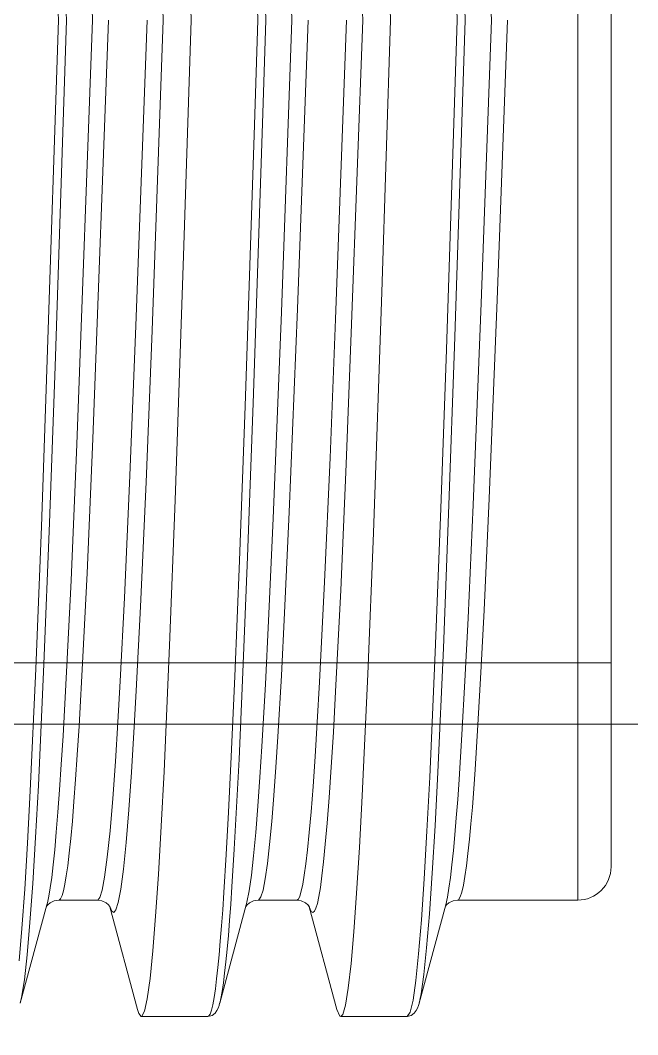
# Model space of a CAD drawing. Header units: metres. Extents: x 1628 to 1845, y 824 to 931.
# Drawn here: x 1706.75328 to 1706.77642, y 879.53015 to 879.5682 of the extents above; entities that cross this region are included whole.
import ezdxf

# ---------------------------------------------------------------- set-up
doc = ezdxf.new("R2010")
doc.units = ezdxf.units.M
doc.header["$LTSCALE"] = 0.15
doc.layers.add('hidrosanitário', color=26, linetype='Continuous', lineweight=0)

msp = doc.modelspace()

# ---------------------------------------------------------------- linework, layer by layer
at = {"layer": 'hidrosanitário', "linetype": 'Continuous'}
for p, q in [((1706.774171071371, 879.5681952414951), (1706.774171071371, 879.601195241503)), ((1706.77541635439, 879.5681952414951), (1706.77541635439, 879.599949958434)), ((1706.775416354383, 879.5945952414946), (1706.775416354383, 879.5681952414951)), ((1706.77541635439, 879.5862131214948), (1706.77541635439, 879.5681952414951)), ((1706.755990787998, 879.5681952414951), (1706.755402190809, 879.5840896965836)), ((1706.754281736439, 879.5812892378916), (1706.754707569793, 879.5681952414951)), ((1706.754583388923, 879.5811858068599), (1706.755008448652, 879.5681952414951)), ((1706.769250463582, 879.5805410046827), (1706.76965095778, 879.5681952414951)), ((1706.769552059268, 879.5804437387973), (1706.769951841753, 879.5681952414951)), ((1706.758217028227, 879.5798344961262), (1706.758639496489, 879.5681952414951)), ((1706.765698050707, 879.5795880874797), (1706.766111193993, 879.5681952414951)), ((1706.76346248608, 879.5681952414951), (1706.76306591375, 879.579148673636)), ((1706.770934183383, 879.5681952414951), (1706.770550469594, 879.5788061806887)), ((1706.76715538009, 879.5681952414951), (1706.766826613568, 879.5783923138091)), ((1706.759683658368, 879.5681952414951), (1706.759399745641, 879.5770304870501)), ((1706.762054388165, 879.5721113838653), (1706.762179284886, 879.5681952414951)), ((1706.762355944593, 879.5720661201761), (1706.762480163326, 879.5681952414951)), ((1706.754281736439, 879.5551012450989), (1706.754707569793, 879.5681952414951)), ((1706.754583388923, 879.5552046761308), (1706.755008448652, 879.5681952414951)), ((1706.755990787998, 879.5681952414951), (1706.755402190809, 879.552300786407)), ((1706.756592615081, 879.5681952414901), (1706.756003260111, 879.5525015710119)), ((1706.75761595691, 879.5567361893517), (1706.758037668652, 879.5681952414901)), ((1706.758217028227, 879.5565559868643), (1706.758639496489, 879.5681952414951)), ((1706.759683658368, 879.5681952414951), (1706.759399745641, 879.5593599959401)), ((1706.762054388165, 879.5642790991254), (1706.762179284886, 879.5681952414951)), ((1706.762355944593, 879.5643243628141), (1706.762480163326, 879.5681952414951)), ((1706.76346248608, 879.5681952414951), (1706.76306591375, 879.5572418093547)), ((1706.764064313197, 879.5681952414901), (1706.763666985108, 879.5573731126732)), ((1706.765096992409, 879.556979535162), (1706.765509366768, 879.5681952414901)), ((1706.765698050707, 879.556802395511), (1706.766111193993, 879.5681952414951)), ((1706.76715538009, 879.5681952414951), (1706.766826613568, 879.5579981691814)), ((1706.769250463582, 879.5558494783076), (1706.76965095778, 879.5681952414951)), ((1706.769552059268, 879.555946744193), (1706.769951841753, 879.5681952414951)), ((1706.770934183383, 879.5681952414951), (1706.770550469594, 879.557584302302)), ((1706.771536011312, 879.5681952414901), (1706.771151549553, 879.5577110430676)), ((1706.774171071371, 879.5681952414951), (1706.774171071371, 879.5351952414875)), ((1706.77541635439, 879.5501773614957), (1706.77541635439, 879.5681952414951)), ((1706.77541635439, 879.5681952414951), (1706.77541635439, 879.5364405245567)), ((1706.775416354383, 879.5417952414958), (1706.775416354383, 879.5681952414951)), ((1706.761706377238, 879.5537272941664), (1706.762054388165, 879.5642790991254)), ((1706.762007716419, 879.5538299492335), (1706.762355944593, 879.5643243628141)), ((1706.759399745641, 879.5593599959401), (1706.75908593432, 879.5501976513996)), ((1706.766826613568, 879.5579981691814), (1706.766512802247, 879.548976557019)), ((1706.771151549553, 879.5577110430676), (1706.770852546955, 879.5502557109918)), ((1706.763666985108, 879.5573731126732), (1706.76335891755, 879.5497479667675)), ((1706.770550469594, 879.557584302302), (1706.77025146823, 879.5500224616193)), ((1706.76306591375, 879.5572418093547), (1706.762757846665, 879.549507578134)), ((1706.764890618974, 879.5517889085617), (1706.765096992409, 879.556979535162)), ((1706.757391114509, 879.5511239276842), (1706.75761595691, 879.5567361893517)), ((1706.757992186014, 879.5508669877398), (1706.758217028227, 879.5565559868643)), ((1706.765491679631, 879.5515407277993), (1706.765698050707, 879.556802395511)), ((1706.769041774956, 879.5498830096047), (1706.769250463582, 879.5558494783076)), ((1706.769343370911, 879.5500155487606), (1706.769552059268, 879.555946744193)), ((1706.754073614456, 879.5492089060564), (1706.754281736439, 879.5551012450989)), ((1706.754375297289, 879.5493477139065), (1706.754583388923, 879.5552046761308)), ((1706.76179886296, 879.5480688833458), (1706.762007716419, 879.5538299492335)), ((1706.761497652591, 879.5479350032916), (1706.761706377238, 879.5537272941664)), ((1706.756003260111, 879.5525015710119), (1706.755784625916, 879.5474588434653)), ((1706.755402190809, 879.552300786407), (1706.755183557324, 879.5471853704724)), ((1706.764686244172, 879.5471338374645), (1706.764890618974, 879.5517889085617)), ((1706.765287306042, 879.5468226813949), (1706.765491679631, 879.5515407277993)), ((1706.757186106516, 879.5465323380162), (1706.757391114509, 879.5511239276842)), ((1706.757787178006, 879.5462133490911), (1706.757992186014, 879.5508669877398)), ((1706.75908593432, 879.5501976513996), (1706.758876726773, 879.544745639689)), ((1706.770852546955, 879.5502557109918), (1706.770662061064, 879.5460675257644)), ((1706.76335891755, 879.5497479667675), (1706.763185375461, 879.5459650402712)), ((1706.768833039234, 879.5444779264261), (1706.769041774956, 879.5498830096047)), ((1706.769134635929, 879.5446416772742), (1706.769343370911, 879.5500155487606)), ((1706.77025146823, 879.5500224616193), (1706.770060983387, 879.5457736670459)), ((1706.754166302981, 879.5440450560694), (1706.754375297289, 879.5493477139065)), ((1706.762757846665, 879.549507578134), (1706.762584305346, 879.5456698374177)), ((1706.753864624278, 879.5438759384086), (1706.754073614456, 879.5492089060564)), ((1706.766512802247, 879.548976557019), (1706.7663035947, 879.543666188726)), ((1706.761324169838, 879.5435874050371), (1706.761497652591, 879.5479350032916)), ((1706.761625274014, 879.5437447365429), (1706.76179886296, 879.5480688833458)), ((1706.755784625916, 879.5474588434653), (1706.755630577454, 879.5443163571489)), ((1706.755183557324, 879.5471853704724), (1706.755029508541, 879.5439970697302)), ((1706.764497100095, 879.543375853143), (1706.764686244172, 879.5471338374645)), ((1706.765098164084, 879.5430145494096), (1706.765287306042, 879.5468226813949)), ((1706.757027124782, 879.543407387583), (1706.757186106516, 879.5465323380162)), ((1706.757628196282, 879.5430467079992), (1706.757787178006, 879.5462133490911)), ((1706.763185375461, 879.5459650402712), (1706.763065270439, 879.5436192348451)), ((1706.770662061064, 879.5460675257644), (1706.77054336031, 879.543737964361)), ((1706.762584305346, 879.5456698374177), (1706.762464200759, 879.543289704175)), ((1706.770060983387, 879.5457736670459), (1706.76994228328, 879.5434100474021)), ((1706.758876726773, 879.544745639689), (1706.758667519226, 879.5400175483961)), ((1706.768624314199, 879.5398019562653), (1706.768833039234, 879.5444779264261)), ((1706.76892591165, 879.5399918794573), (1706.769134635929, 879.5446416772742)), ((1706.718416354371, 879.5440952414959), (1706.775416354383, 879.5440952414959)), ((1706.753957612385, 879.5394924279648), (1706.754166302981, 879.5440450560694)), ((1706.755029508541, 879.5439970697302), (1706.754884338845, 879.5413628118778)), ((1706.755630577454, 879.5443163571489), (1706.75548540784, 879.5417203879032)), ((1706.753655933134, 879.5392981372901), (1706.753864624278, 879.5438759384086)), ((1706.761176898875, 879.5403036250985), (1706.761324169838, 879.5435874050371)), ((1706.761477938076, 879.5404792770722), (1706.761625274014, 879.5437447365429)), ((1706.763065270439, 879.5436192348451), (1706.762932392741, 879.5413167306818)), ((1706.7663035947, 879.543666188726), (1706.766094387153, 879.5391130649388)), ((1706.77054336031, 879.543737964361), (1706.770431541241, 879.5417658022355)), ((1706.756939227677, 879.5418663298145), (1706.757027124782, 879.543407387583)), ((1706.762464200759, 879.543289704175), (1706.762331324241, 879.5409531490408)), ((1706.764411514459, 879.5418761809441), (1706.764497100095, 879.543375853143)), ((1706.76994228328, 879.5434100474021), (1706.769830464794, 879.5414087792145)), ((1706.757540298397, 879.5414853189374), (1706.757628196282, 879.5430467079992)), ((1706.765012578992, 879.5414951111819), (1706.765098164084, 879.5430145494096)), ((1706.720716354372, 879.5417952414958), (1706.776416354383, 879.5417952414958)), ((1706.75548540784, 879.5417203879032), (1706.755418218687, 879.5406501604765)), ((1706.756846055053, 879.5403899356533), (1706.756939227677, 879.5418663298145)), ((1706.764330639348, 879.5405841544003), (1706.764411514459, 879.5418761809441)), ((1706.770431541241, 879.5417658022355), (1706.77032478049, 879.5401005417906)), ((1706.754884338845, 879.5413628118778), (1706.754817149851, 879.5402766320079)), ((1706.757447125077, 879.5399896426096), (1706.757540298397, 879.5414853189374)), ((1706.762932392741, 879.5413167306818), (1706.762858813858, 879.5401843056553)), ((1706.76493170431, 879.5401862156913), (1706.765012578992, 879.5414951111819)), ((1706.769830464794, 879.5414087792145), (1706.769723704486, 879.5397186658271)), ((1706.762331324241, 879.5409531490408), (1706.76225774551, 879.5398037906028)), ((1706.755418218687, 879.5406501604765), (1706.755354428956, 879.5397153836094)), ((1706.76425288804, 879.53946232751), (1706.764330639348, 879.5405841544003)), ((1706.754817149851, 879.5402766320079), (1706.754753360256, 879.5393278106131)), ((1706.756746760812, 879.5390045307639), (1706.756846055053, 879.5403899356533)), ((1706.761086611785, 879.5384987558435), (1706.761176898875, 879.5403036250985)), ((1706.761387631326, 879.5386848902775), (1706.761477938076, 879.5404792770722)), ((1706.762858813858, 879.5401843056553), (1706.762781850558, 879.5391145737987)), ((1706.764853953598, 879.5390499027989), (1706.76493170431, 879.5401862156913)), ((1706.757347830835, 879.5385863848136), (1706.757447125077, 879.5399896426096)), ((1706.758667519226, 879.5400175483961), (1706.758562915452, 879.5379715877356)), ((1706.76225774551, 879.5398037906028), (1706.762180782275, 879.5387179048647)), ((1706.768519940925, 879.5377829865478), (1706.768624314199, 879.5398019562653)), ((1706.768821538667, 879.5379838477965), (1706.76892591165, 879.5399918794573)), ((1706.77032478049, 879.5401005417906), (1706.770272433323, 879.539365945869)), ((1706.753853276241, 879.5375392006434), (1706.753957612385, 879.5394924279648)), ((1706.755354428956, 879.5397153836094), (1706.755292787527, 879.5388899012354)), ((1706.764179179477, 879.5385121391231), (1706.76425288804, 879.53946232751)), ((1706.769723704486, 879.5397186658271), (1706.769671357479, 879.5389729948846)), ((1706.753551596405, 879.5373345136032), (1706.753655933134, 879.5392981372901)), ((1706.754753360256, 879.5393278106131), (1706.754691718929, 879.5384898149447)), ((1706.75664486917, 879.5377944189153), (1706.756746760812, 879.5390045307639)), ((1706.762781850558, 879.5391145737987), (1706.762702677998, 879.5381412392998)), ((1706.764780245627, 879.5380876062569), (1706.764853953598, 879.5390499027989)), ((1706.766094387153, 879.5391130649388), (1706.765989783379, 879.5371654324232)), ((1706.770272433323, 879.539365945869), (1706.770220090976, 879.538687266025)), ((1706.755292787527, 879.5388899012354), (1706.75523185329, 879.5381512576188)), ((1706.761299741894, 879.5371017926835), (1706.761387631326, 879.5386848902775)), ((1706.762180782275, 879.5387179048647), (1706.762101609944, 879.5377296874398)), ((1706.769671357479, 879.5389729948846), (1706.769619015239, 879.5382840013416)), ((1706.770220090976, 879.538687266025), (1706.770167200972, 879.5380595503651)), ((1706.754691718929, 879.5384898149447), (1706.754630784684, 879.5377398575002)), ((1706.75724593987, 879.5373609817042), (1706.757347830835, 879.5385863848136)), ((1706.760998727646, 879.5369061770635), (1706.761086611785, 879.5384987558435)), ((1706.764110186385, 879.5377259731973), (1706.764179179477, 879.5385121391231)), ((1706.769619015239, 879.5382840013416), (1706.769566125323, 879.5376466570734)), ((1706.75523185329, 879.5381512576188), (1706.75517234383, 879.5375059960519)), ((1706.758562915452, 879.5379715877356), (1706.758458311678, 879.536159339992)), ((1706.762702677998, 879.5381412392998), (1706.762621897522, 879.5372854205028)), ((1706.764711253035, 879.5372915822549), (1706.764780245627, 879.5380876062569)), ((1706.768717179888, 879.5362086293638), (1706.768821538667, 879.5379838477965)), ((1706.770167200972, 879.5380595503651), (1706.770112919293, 879.5374773058587)), ((1706.753748936402, 879.5358217616944), (1706.753853276241, 879.5375392006434)), ((1706.754630784684, 879.5377398575002), (1706.754571275202, 879.537084588659)), ((1706.75517234383, 879.5375059960519), (1706.755114492372, 879.5369523578603)), ((1706.756542683867, 879.5368048495087), (1706.75664486917, 879.5377944189153)), ((1706.762101609944, 879.5377296874398), (1706.762020829723, 879.5368605621715)), ((1706.764045060691, 879.53707790946), (1706.764110186385, 879.5377259731973)), ((1706.768415581789, 879.5359983788129), (1706.768519940925, 879.5377829865478)), ((1706.769566125323, 879.5376466570734), (1706.769511843743, 879.5370553796719)), ((1706.770112919293, 879.5374773058587), (1706.770057643243, 879.5369501662923)), ((1706.753447256009, 879.5356082566171), (1706.753551596405, 879.5373345136032)), ((1706.757143756534, 879.5363592727593), (1706.75724593987, 879.5373609817042)), ((1706.761211882848, 879.5356889252865), (1706.761299741894, 879.5371017926835)), ((1706.762621897522, 879.5372854205028), (1706.762540213469, 879.5365650248174)), ((1706.764646127782, 879.5366355521909), (1706.764711253035, 879.5372915822549)), ((1706.765989783379, 879.5371654324232), (1706.765885179605, 879.5354577466481)), ((1706.754571275202, 879.537084588659), (1706.754513423791, 879.5365222334052)), ((1706.755114492372, 879.5369523578603), (1706.755058310886, 879.5364854491651)), ((1706.756443020243, 879.5360627955503), (1706.756542683867, 879.5368048495087)), ((1706.760910864602, 879.5354847377147), (1706.760998727646, 879.5369061770635)), ((1706.762020829723, 879.5368605621715), (1706.761939145953, 879.5361287023435)), ((1706.763983468142, 879.5365508273916), (1706.764045060691, 879.53707790946)), ((1706.769511843743, 879.5370553796719), (1706.769456567796, 879.5365199449219)), ((1706.770057643243, 879.5369501662923), (1706.770001424404, 879.5364832777212)), ((1706.754513423791, 879.5365222334052), (1706.754457242386, 879.536047833153)), ((1706.755058310886, 879.5364854491651), (1706.755004242065, 879.536102910983)), ((1706.757044094895, 879.53560854467), (1706.757143756534, 879.5363592727593)), ((1706.762540213469, 879.5365650248174), (1706.762458492001, 879.535993587744)), ((1706.763924539999, 879.5361259759519), (1706.763983468142, 879.5365508273916)), ((1706.764584535623, 879.5361021544076), (1706.764646127782, 879.5366355521909)), ((1706.769456567796, 879.5365199449219), (1706.769400349078, 879.5360455730159)), ((1706.770001424404, 879.5364832777212), (1706.769944455927, 879.5360824556429)), ((1706.754457242386, 879.536047833153), (1706.754403173683, 879.5356590069958)), ((1706.755004242065, 879.536102910983), (1706.754951226962, 879.535792231785)), ((1706.756349681567, 879.5355723094243), (1706.756443020243, 879.5360627955503)), ((1706.758458311678, 879.536159339992), (1706.758353707905, 879.5345948188818)), ((1706.761939145953, 879.5361287023435), (1706.761857424637, 879.5355478540226)), ((1706.762458492001, 879.535993587744), (1706.762376988863, 879.535575086696)), ((1706.763867484449, 879.5357896377303), (1706.763924539999, 879.5361259759519)), ((1706.764525607819, 879.535672385385), (1706.764584535623, 879.5361021544076)), ((1706.768311225073, 879.5344616126259), (1706.768415581789, 879.5359983788129)), ((1706.768612823549, 879.5346796322132), (1706.768717179888, 879.5362086293638)), ((1706.769400349078, 879.5360455730159), (1706.769343380707, 879.5356381653347)), ((1706.769944455927, 879.5360824556429), (1706.769887335687, 879.5357545472388)), ((1706.753342914878, 879.5341327116627), (1706.753447256009, 879.5356082566171)), ((1706.753644595835, 879.5343533899303), (1706.753748936402, 879.5358217616944)), ((1706.754403173683, 879.5356590069958), (1706.754350158719, 879.5353430530321)), ((1706.754951226962, 879.535792231785), (1706.754898436902, 879.5355468534902)), ((1706.756262007792, 879.5352945185422), (1706.756349681567, 879.5355723094243)), ((1706.756950756875, 879.5351128272604), (1706.757044094895, 879.53560854467)), ((1706.761167519431, 879.5350424576992), (1706.761211882848, 879.5356889252865)), ((1706.762376988863, 879.535575086696), (1706.76229823964, 879.5353162093555)), ((1706.76381173646, 879.5355330437363), (1706.763867484449, 879.5357896377303)), ((1706.764468552554, 879.5353323457242), (1706.764525607819, 879.535672385385)), ((1706.769343380707, 879.5356381653347), (1706.769286260529, 879.5353046769668)), ((1706.769887335687, 879.5357545472388), (1706.769828901101, 879.5354965368773)), ((1706.754350158719, 879.5353430530321), (1706.754297368798, 879.535093309023)), ((1706.75472490531, 879.5351952440047), (1706.754554388095, 879.5351696621104)), ((1706.754724690551, 879.5351952414875), (1706.756169744105, 879.5351952414875)), ((1706.754738355274, 879.5351974202098), (1706.754724897326, 879.5351952419863)), ((1706.754792231053, 879.5352484543788), (1706.754738355274, 879.5351974202098)), ((1706.75484562377, 879.5353657405293), (1706.754792231053, 879.5352484543788)), ((1706.754898436902, 879.5355468534902), (1706.75484562377, 879.5353657405293)), ((1706.756167213533, 879.5351953162084), (1706.756169527702, 879.5351952420341)), ((1706.756339759826, 879.5351697669324), (1706.756169509787, 879.5351952647026)), ((1706.756169527702, 879.5351952420341), (1706.75618106104, 879.5351967358614)), ((1706.75618106104, 879.5351967358614), (1706.756262007792, 879.5352945185422)), ((1706.760866497357, 879.5348343429777), (1706.760910864602, 879.5354847377147)), ((1706.761857424637, 879.5355478540226), (1706.761775921218, 879.5351220606011)), ((1706.762196559613, 879.5351952500695), (1706.762026005151, 879.5351696486947)), ((1706.762196574633, 879.5351952418908), (1706.762194895113, 879.5351952675159)), ((1706.762196388662, 879.5351952414875), (1706.76364144224, 879.5351952414875)), ((1706.762225543874, 879.5352051592973), (1706.762196574633, 879.5351952418908)), ((1706.76229823964, 879.5353162093555), (1706.762225543874, 879.5352051592973)), ((1706.7638116545, 879.5351696948791), (1706.763641240534, 879.5351952481343)), ((1706.763641308879, 879.5351952416949), (1706.763647108612, 879.5351956161277)), ((1706.763647108612, 879.5351956161277), (1706.763701676265, 879.53523756639)), ((1706.763701676265, 879.53523756639), (1706.763756460058, 879.5353494813756)), ((1706.763756460058, 879.5353494813756), (1706.76381173646, 879.5355330437363)), ((1706.76441280481, 879.5350731508134), (1706.764468552554, 879.5353323457242)), ((1706.765885179605, 879.5354577466481), (1706.765780575832, 879.5340032127746)), ((1706.769286260529, 879.5353046769668), (1706.769223062226, 879.535024141658)), ((1706.769668322271, 879.5351952491332), (1706.769497811106, 879.5351696724337)), ((1706.769668086795, 879.5351952414875), (1706.774171071371, 879.5351952414875)), ((1706.769669818982, 879.5351952764976), (1706.769668303155, 879.5351952420336)), ((1706.769705199022, 879.535211311044), (1706.769669818982, 879.5351952764976)), ((1706.76976863194, 879.5353131292096), (1706.769705199022, 879.535211311044)), ((1706.769828901101, 879.5354965368773), (1706.76976863194, 879.5353131292096)), ((1706.754279665921, 879.5350241413838), (1706.753282022329, 879.5313300524953)), ((1706.754269644636, 879.5349651931286), (1706.754258809797, 879.5349469749261)), ((1706.754313636058, 879.535020582396), (1706.754269644636, 879.5349651931286)), ((1706.754297368798, 879.535093309023), (1706.754279665921, 879.5350241413838)), ((1706.754398446888, 879.5350939530816), (1706.754313636058, 879.535020582396)), ((1706.754554388095, 879.5351696621104), (1706.754398446888, 879.5350939530816)), ((1706.756495717919, 879.5350941482253), (1706.756339759826, 879.5351697669324)), ((1706.756580673582, 879.5350207153905), (1706.756495717919, 879.5350941482253)), ((1706.756624780933, 879.5349652016513), (1706.756580673582, 879.5350207153905)), ((1706.756641853761, 879.5349364965876), (1706.756624780933, 879.5349652016513)), ((1706.757675138834, 879.5310975986612), (1706.756635627641, 879.5349469647521)), ((1706.756637226761, 879.534949927598), (1706.756643656242, 879.5349328930575)), ((1706.756643656242, 879.5349328930575), (1706.756641853761, 879.5349364965876)), ((1706.756643528569, 879.5349331483022), (1706.756706553689, 879.5347836657355)), ((1706.756782136657, 879.5347349850252), (1706.756863083277, 879.5348326991306)), ((1706.756863083277, 879.5348326991306), (1706.756950756875, 879.5351128272604)), ((1706.761751364149, 879.5350241417999), (1706.760753699577, 879.5313299751664)), ((1706.760821747915, 879.5342253833927), (1706.760866497357, 879.5348343429777)), ((1706.761122774124, 879.5344371611549), (1706.761167519431, 879.5350424576992)), ((1706.76174138522, 879.5349652608546), (1706.761730508049, 879.5349469754291)), ((1706.761785395953, 879.5350206592301), (1706.76174138522, 879.5349652608546)), ((1706.761775921218, 879.5351220606011), (1706.761751364149, 879.5350241417999)), ((1706.761870195549, 879.5350940017566), (1706.761785395953, 879.5350206592301)), ((1706.762026005151, 879.5351696486947), (1706.761870195549, 879.5350940017566)), ((1706.763967552248, 879.5350940480799), (1706.7638116545, 879.5351696948791)), ((1706.764052434347, 879.5350206468448), (1706.763967552248, 879.5350940480799)), ((1706.764096488919, 879.534965187362), (1706.764052434347, 879.5350206468448)), ((1706.764086739262, 879.5350231344986), (1706.764139839835, 879.5348601520772)), ((1706.764113547032, 879.5349365048977), (1706.764096488919, 879.534965187362)), ((1706.765146836949, 879.5310975986612), (1706.764107325288, 879.5349469664847)), ((1706.764108915342, 879.5349499470118), (1706.764115345928, 879.5349329087934)), ((1706.764115345928, 879.5349329087934), (1706.764113547032, 879.5349365048977)), ((1706.764139839835, 879.5348601520772), (1706.764193882719, 879.5347625164912)), ((1706.764302745016, 879.534775506963), (1706.764357528619, 879.5348880066143)), ((1706.764357528619, 879.5348880066143), (1706.76441280481, 879.5350731508134)), ((1706.769223062226, 879.535024141658), (1706.76822539669, 879.5313299714511)), ((1706.769213018728, 879.5349651603159), (1706.769202206805, 879.5349469777992)), ((1706.769257012549, 879.5350205598555), (1706.769213018728, 879.5349651603159)), ((1706.769341837973, 879.5350939485946), (1706.769257012549, 879.5350205598555)), ((1706.769497811106, 879.5351696724337), (1706.769341837973, 879.5350939485946)), ((1706.756706553689, 879.5347836657355), (1706.756782136657, 879.5347349850252)), ((1706.758353707905, 879.5345948188818), (1706.758249104131, 879.533290122505)), ((1706.76107761427, 879.5338747161217), (1706.761122774124, 879.5344371611549)), ((1706.764193882719, 879.5347625164912), (1706.764248177553, 879.534733948521)), ((1706.764248177553, 879.534733948521), (1706.764302745016, 879.534775506963)), ((1706.768206862568, 879.5331844078336), (1706.768311225073, 879.5344616126259)), ((1706.768508461436, 879.5334085167909), (1706.768612823549, 879.5346796322132)), ((1706.753238572904, 879.5329192359544), (1706.753342914878, 879.5341327116627)), ((1706.753540254404, 879.5331453872517), (1706.753644595835, 879.5343533899303)), ((1706.760776583379, 879.5336595483017), (1706.760821747915, 879.5342253833927)), ((1706.761031998587, 879.53335683956), (1706.76107761427, 879.5338747161217)), ((1706.765780575832, 879.5340032127746), (1706.765675972058, 879.5328130783952)), ((1706.758249104131, 879.533290122505), (1706.758144500358, 879.532255339794)), ((1706.760730962562, 879.5331385685739), (1706.760776583379, 879.5336595483017)), ((1706.760985858407, 879.5328851557059), (1706.761031998587, 879.53335683956)), ((1706.768404098201, 879.5324051490592), (1706.768508461436, 879.5334085167909)), ((1706.753435913274, 879.5322070633757), (1706.753540254404, 879.5331453872517)), ((1706.760684816561, 879.5326640782981), (1706.760730962562, 879.5331385685739)), ((1706.768102498961, 879.5321766783285), (1706.768206862568, 879.5331844078336)), ((1706.760638102046, 879.532238236607), (1706.760684816561, 879.5326640782981)), ((1706.760939150581, 879.532461809033), (1706.760985858407, 879.5328851557059)), ((1706.765675972058, 879.5328130783952), (1706.765571368285, 879.5318965465596)), ((1706.75333157464, 879.5315456463696), (1706.753435913274, 879.5322070633757)), ((1706.758144500358, 879.532255339794), (1706.758039896584, 879.5314984724977)), ((1706.760590701114, 879.5318628515191), (1706.760638102046, 879.532238236607)), ((1706.760891757278, 879.5320885929776), (1706.760939150581, 879.532461809033)), ((1706.767998134378, 879.5314461903203), (1706.768102498961, 879.5321766783285)), ((1706.768299733913, 879.531677261329), (1706.768404098201, 879.5324051490592)), ((1706.760542512747, 879.5315404003794), (1706.760590701114, 879.5318628515191)), ((1706.760794517598, 879.5315029203313), (1706.760843577684, 879.531767966483)), ((1706.760843577684, 879.531767966483), (1706.760891757278, 879.5320885929776)), ((1706.765571368285, 879.5318965465596), (1706.765466764511, 879.5312607046084)), ((1706.753282006456, 879.5313299936739), (1706.75333157464, 879.5315456463696)), ((1706.758039896584, 879.5314984724977), (1706.75793529281, 879.5310253733056)), ((1706.760493442957, 879.5312738988786), (1706.760542512747, 879.5315404003794)), ((1706.76075369839, 879.5313299707674), (1706.760794517598, 879.5315029203313)), ((1706.767893774285, 879.5309985905336), (1706.767998134378, 879.5314461903203)), ((1706.768225400566, 879.5313299858134), (1706.768299733913, 879.531677261329)), ((1706.757726085263, 879.530942890119), (1706.757675138834, 879.5310975986612)), ((1706.75793529281, 879.5310253733056), (1706.757830689037, 879.5308397005905)), ((1706.760392276123, 879.530923230578), (1706.760443380193, 879.5310667866314)), ((1706.760443380193, 879.5310667866314), (1706.760493442957, 879.5312738988786)), ((1706.760649781491, 879.5310543925519), (1706.760579825298, 879.5309576119072)), ((1706.760693675188, 879.5311463547094), (1706.760649781491, 879.5310543925519)), ((1706.760727930101, 879.5312418902466), (1706.760693675188, 879.5311463547094)), ((1706.760752268335, 879.5313247030095), (1706.760727930101, 879.5312418902466)), ((1706.765257556964, 879.5308485491327), (1706.765146836949, 879.5310975986612)), ((1706.765466764511, 879.5312607046084), (1706.765362160737, 879.5309104693687)), ((1706.768119963792, 879.5310518018235), (1706.768046288235, 879.5309522033334)), ((1706.768165273324, 879.5311461483851), (1706.768119963792, 879.5310518018235)), ((1706.768200515664, 879.5312446860452), (1706.768165273324, 879.5311461483851)), ((1706.768223750383, 879.5313239061182), (1706.768200515664, 879.5312446860452)), ((1706.757815745641, 879.5308367509211), (1706.757726085263, 879.530942890119)), ((1706.757830689037, 879.5308397005905), (1706.757815745641, 879.5308367509211)), ((1706.760311347756, 879.5308367509211), (1706.757815745641, 879.5308367509211)), ((1706.760469161468, 879.5308741461466), (1706.760307904739, 879.530836909304)), ((1706.760307912223, 879.5308369068324), (1706.760311347793, 879.5308367509211)), ((1706.760311347793, 879.5308367509211), (1706.760340065943, 879.5308476445415)), ((1706.760340065943, 879.5308476445415), (1706.760392276123, 879.530923230578)), ((1706.760579825298, 879.5309576119072), (1706.760469161468, 879.5308741461466)), ((1706.765287443756, 879.5308367509211), (1706.765257556964, 879.5308485491327)), ((1706.765362160737, 879.5309104693687), (1706.765287443756, 879.5308367509211)), ((1706.767783046044, 879.5308367509211), (1706.765287443756, 879.5308367509211)), ((1706.767931706062, 879.5308698299008), (1706.767779499638, 879.5308369865396)), ((1706.767779545098, 879.530836912806), (1706.767783045864, 879.5308367509211)), ((1706.767783045864, 879.5308367509211), (1706.767893774285, 879.5309985905336)), ((1706.768046288235, 879.5309522033334), (1706.767931706062, 879.5308698299008))]:
    msp.add_line(p, q, dxfattribs=at)
at = {"layer": 'hidrosanitário', "color": 252}
for radius in [0.9061456014126571, 0.9058791726019018, 0.9041094463522866, 0.9026907153113096, 0.8958214832737841, 0.8951386036019684, 0.8842056471849256]:
    msp.add_circle((1707.520815090552, 879.5718501633668), radius, dxfattribs=at)
msp.add_arc((1712.733170493175, 866.703685824455), 13.92321668157464, 112.8227556038961, 115.4896495288716, dxfattribs=at)
at = {"layer": 'hidrosanitário', "linetype": 'Continuous'}
msp.add_arc((1706.774171071371, 879.5364405245065), 0.001245283019253698, 270, 2.309133587617418e-06, dxfattribs=at)

doc.saveas('drawing.dxf')
